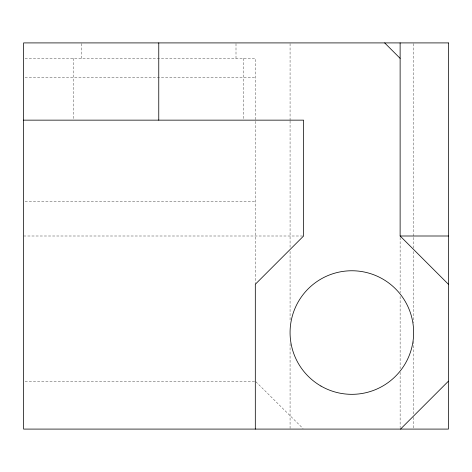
<?xml version="1.0" encoding="UTF-8"?>
<svg xmlns="http://www.w3.org/2000/svg" width="472" height="472" viewBox="0 0 472 472"><rect width="100%" height="100%" fill="white"/><g stroke="black" fill="none" stroke-linecap="round" stroke-linejoin="round"><path stroke-width="0.35" stroke-dasharray="2.36 1.77" d="M25.069 58.357L255.311 58.357L255.311 284.274M25.069 77.668L255.311 77.668M25.069 201.243L255.311 201.243M23.6 236L303.584 236M25.069 381.205L254.573 381.205M255.83 381.718L303.065 428.576M413.643 43.648L413.643 236.737M413.643 237.475L413.643 248.532M413.643 251.476L413.643 322.966M413.643 341.392L413.643 414.351M413.643 417.301L413.643 429.089M400.126 237.475L400.126 292.746M400.126 296.434L400.126 368.656M400.126 372.343L400.126 427.614M290.068 43.648L290.068 120.295M290.068 121.033L290.068 247.794M290.068 251.476L290.068 321.491M290.068 343.598L290.068 428.352M243.723 58.357L243.723 120.148M236 43.642L236 58.357M81.526 43.642L81.526 58.357M73.803 58.357L73.803 120.148"/><path stroke-width="0.71" d="M400.516 429.089L448.4 381.205M23.6 120.148L303.584 120.148L303.584 236L255.311 284.274L255.311 429.089M400.126 42.911L400.126 236L448.4 236M384.68 42.911L400.126 58.357M400.126 236L448.4 284.274M158.763 42.911L158.763 120.148M448.4 42.911L23.6 42.911L23.6 429.089L448.4 429.089L448.4 42.911M320.96 386.055A61.791 61.791 0 0 0 413.643 332.548A61.791 61.791 0 0 0 320.96 279.035A61.791 61.791 0 0 0 320.96 386.055"/></g></svg>
